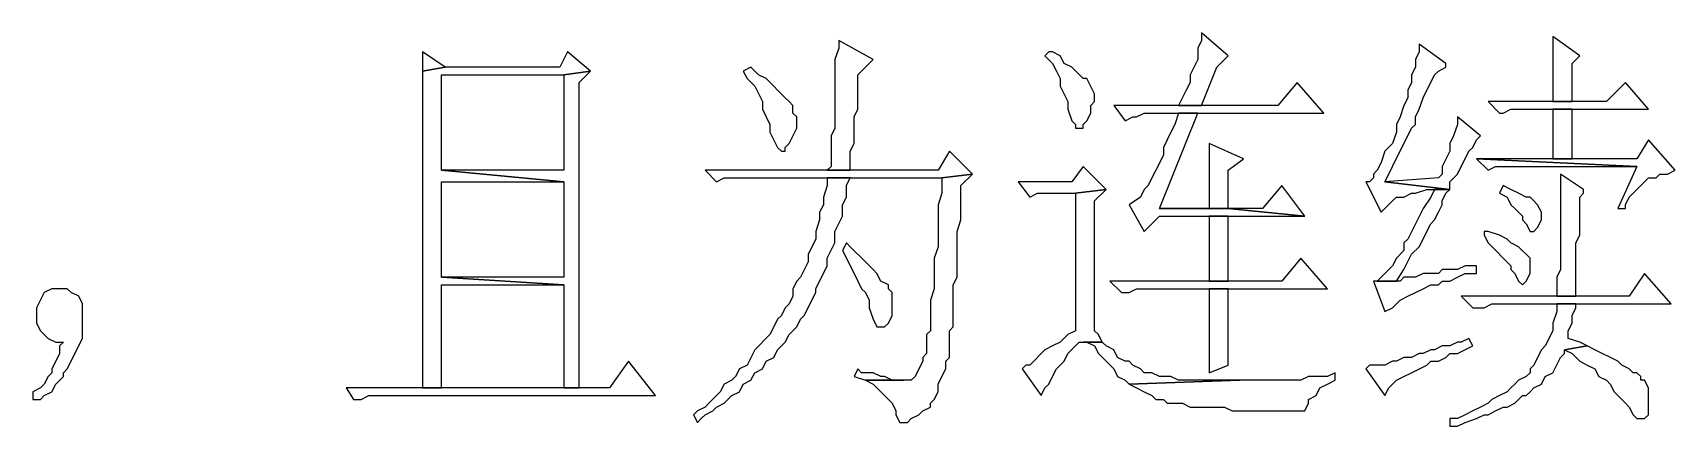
# Model space of a CAD drawing. Extents: x -15.4 to 0.8, y 0.3 to 11.8.
# Drawn here: x -0.8788 to -0.5204, y 10.2244 to 10.3102 of the extents above; entities that cross this region are included whole.
import ezdxf

# ---------------------------------------------------------------- set-up
doc = ezdxf.new("R2010")
doc.units = 0
doc.header["$MEASUREMENT"] = 0
doc.linetypes.add('AUSGEZOGEN', pattern=[0])
doc.layers.get('0').update_dxf_attribs({"linetype": 'AUSGEZOGEN'})

msp = doc.modelspace()

# ---------------------------------------------------------------- linework, layer by layer
for points in [[(-0.62378, 10.31023), (-0.62378, 10.30856), (-0.62378, 10.30856), (-0.62461, 10.3069), (-0.62461, 10.3069), (-0.62461, 10.3044), (-0.62461, 10.3044), (-0.62628, 10.30106), (-0.62628, 10.30106), (-0.62628, 10.2994), (-0.62628, 10.2994), (-0.62711, 10.29773), (-0.62711, 10.29773), (-0.62878, 10.2944), (-0.62878, 10.2944), (-0.62378, 10.2944), (-0.62378, 10.2944), (-0.62045, 10.30273), (-0.62045, 10.30273), (-0.61795, 10.30523), (-0.62378, 10.31023)], [(-0.54711, 10.3094), (-0.54711, 10.29523), (-0.54711, 10.29523), (-0.54295, 10.29523), (-0.54295, 10.29523), (-0.54295, 10.30356), (-0.54295, 10.30356), (-0.54128, 10.30523), (-0.54711, 10.3094)], [(-0.79378, 10.30606), (-0.79378, 10.3019), (-0.79378, 10.3019), (-0.78878, 10.30273), (-0.79378, 10.30606)], [(-0.76211, 10.30606), (-0.76378, 10.30273), (-0.76378, 10.30273), (-0.78878, 10.30273), (-0.78878, 10.30273), (-0.79378, 10.3019), (-0.79378, 10.3019), (-0.79378, 10.23273), (-0.79378, 10.23273), (-0.78961, 10.23273), (-0.78961, 10.23273), (-0.78961, 10.25523), (-0.78961, 10.25523), (-0.76295, 10.25523), (-0.76295, 10.25523), (-0.78961, 10.2569), (-0.78961, 10.2569), (-0.78961, 10.27773), (-0.78961, 10.27773), (-0.76295, 10.27773), (-0.76295, 10.27773), (-0.78961, 10.28023), (-0.78961, 10.28023), (-0.78961, 10.30106), (-0.78961, 10.30106), (-0.76295, 10.30106), (-0.76295, 10.30106), (-0.75711, 10.3019), (-0.76211, 10.30606)], [(-0.70295, 10.30856), (-0.70295, 10.3069), (-0.70295, 10.3069), (-0.70378, 10.3044), (-0.70378, 10.3044), (-0.70378, 10.2894), (-0.70378, 10.2894), (-0.70461, 10.28773), (-0.70461, 10.28773), (-0.70461, 10.28106), (-0.70461, 10.28106), (-0.70545, 10.28023), (-0.70545, 10.28023), (-0.70045, 10.28023), (-0.70045, 10.28023), (-0.70045, 10.2844), (-0.70045, 10.2844), (-0.69961, 10.28606), (-0.69961, 10.28606), (-0.69961, 10.2919), (-0.69961, 10.2919), (-0.69878, 10.29356), (-0.69878, 10.29356), (-0.69878, 10.30106), (-0.69878, 10.30106), (-0.69545, 10.3044), (-0.70295, 10.30856)], [(-0.65711, 10.30606), (-0.65795, 10.30523), (-0.65795, 10.30523), (-0.65628, 10.30356), (-0.65628, 10.30356), (-0.65545, 10.3019), (-0.65545, 10.3019), (-0.65461, 10.30023), (-0.65461, 10.30023), (-0.65461, 10.29856), (-0.65461, 10.29856), (-0.65295, 10.29523), (-0.65295, 10.29523), (-0.65295, 10.29356), (-0.65295, 10.29356), (-0.65211, 10.29106), (-0.65211, 10.29106), (-0.65128, 10.29023), (-0.65128, 10.29023), (-0.65128, 10.2894), (-0.65128, 10.2894), (-0.64961, 10.2894), (-0.64961, 10.2894), (-0.64961, 10.29023), (-0.64961, 10.29023), (-0.64878, 10.29106), (-0.64878, 10.29106), (-0.64795, 10.29273), (-0.64795, 10.29273), (-0.64795, 10.2944), (-0.64795, 10.2944), (-0.64711, 10.29523), (-0.64711, 10.29523), (-0.64711, 10.2969), (-0.64711, 10.2969), (-0.64878, 10.30023), (-0.64878, 10.30023), (-0.64961, 10.30023), (-0.64961, 10.30023), (-0.65211, 10.30273), (-0.65211, 10.30273), (-0.65378, 10.30356), (-0.65378, 10.30356), (-0.65461, 10.30523), (-0.65461, 10.30523), (-0.65628, 10.30606), (-0.65711, 10.30606)], [(-0.57628, 10.30773), (-0.57628, 10.30606), (-0.57628, 10.30606), (-0.57711, 10.3044), (-0.57711, 10.3044), (-0.57711, 10.30273), (-0.57711, 10.30273), (-0.57795, 10.30106), (-0.57795, 10.30106), (-0.57795, 10.2994), (-0.57795, 10.2994), (-0.57878, 10.29773), (-0.57878, 10.29773), (-0.57878, 10.29606), (-0.57878, 10.29606), (-0.57961, 10.2944), (-0.57961, 10.2944), (-0.58045, 10.2919), (-0.58045, 10.2919), (-0.58128, 10.29023), (-0.58128, 10.29023), (-0.58128, 10.28856), (-0.58128, 10.28856), (-0.58211, 10.28606), (-0.58211, 10.28606), (-0.58378, 10.2844), (-0.58378, 10.2844), (-0.58461, 10.2819), (-0.58461, 10.2819), (-0.58545, 10.28023), (-0.58545, 10.28023), (-0.58628, 10.2794), (-0.58628, 10.2794), (-0.58628, 10.27856), (-0.58628, 10.27856), (-0.58711, 10.27773), (-0.58711, 10.27773), (-0.58795, 10.27773), (-0.58795, 10.27773), (-0.58461, 10.27106), (-0.58461, 10.27106), (-0.58378, 10.2719), (-0.58378, 10.2719), (-0.58211, 10.27356), (-0.58211, 10.27356), (-0.58128, 10.2744), (-0.58128, 10.2744), (-0.57961, 10.2744), (-0.57961, 10.2744), (-0.57795, 10.27523), (-0.57795, 10.27523), (-0.57711, 10.27523), (-0.57711, 10.27523), (-0.57461, 10.27606), (-0.57461, 10.27606), (-0.56961, 10.27606), (-0.56961, 10.27606), (-0.58378, 10.27773), (-0.58378, 10.27773), (-0.58295, 10.2794), (-0.58295, 10.2794), (-0.58211, 10.28106), (-0.58211, 10.28106), (-0.57795, 10.2894), (-0.57795, 10.2894), (-0.57711, 10.29023), (-0.57711, 10.29023), (-0.57711, 10.2919), (-0.57711, 10.2919), (-0.57628, 10.29356), (-0.57628, 10.29356), (-0.57545, 10.29606), (-0.57545, 10.29606), (-0.57461, 10.29773), (-0.57461, 10.29773), (-0.57378, 10.2994), (-0.57378, 10.2994), (-0.57295, 10.30106), (-0.57295, 10.30106), (-0.57211, 10.3019), (-0.57211, 10.3019), (-0.57045, 10.30273), (-0.57045, 10.30273), (-0.57045, 10.30356), (-0.57628, 10.30773)], [(-0.72211, 10.30273), (-0.72378, 10.3019), (-0.72378, 10.3019), (-0.72295, 10.30023), (-0.72295, 10.30023), (-0.72128, 10.29856), (-0.72128, 10.29856), (-0.71961, 10.29523), (-0.71961, 10.29523), (-0.71961, 10.29356), (-0.71961, 10.29356), (-0.71795, 10.29023), (-0.71795, 10.29023), (-0.71795, 10.28856), (-0.71795, 10.28856), (-0.71628, 10.28523), (-0.71628, 10.28523), (-0.71545, 10.2844), (-0.71545, 10.2844), (-0.71461, 10.2844), (-0.71461, 10.2844), (-0.71461, 10.28523), (-0.71461, 10.28523), (-0.71378, 10.28606), (-0.71378, 10.28606), (-0.71211, 10.2894), (-0.71211, 10.2894), (-0.71211, 10.2919), (-0.71211, 10.2919), (-0.71295, 10.29273), (-0.71295, 10.29273), (-0.71295, 10.2944), (-0.71295, 10.2944), (-0.71378, 10.29523), (-0.71378, 10.29523), (-0.71461, 10.29606), (-0.71461, 10.29606), (-0.71628, 10.29773), (-0.71628, 10.29773), (-0.71711, 10.29856), (-0.71711, 10.29856), (-0.71878, 10.30023), (-0.71878, 10.30023), (-0.72045, 10.30106), (-0.72211, 10.30273)], [(-0.75711, 10.3019), (-0.76295, 10.30106), (-0.76295, 10.30106), (-0.76295, 10.28023), (-0.76295, 10.28023), (-0.78961, 10.28023), (-0.78961, 10.28023), (-0.76295, 10.27773), (-0.76295, 10.27773), (-0.76295, 10.2569), (-0.76295, 10.2569), (-0.78961, 10.2569), (-0.78961, 10.2569), (-0.76295, 10.25523), (-0.76295, 10.25523), (-0.76295, 10.23273), (-0.76295, 10.23273), (-0.75961, 10.23273), (-0.75961, 10.23273), (-0.75961, 10.2994), (-0.75711, 10.3019)], [(-0.60295, 10.2994), (-0.60711, 10.2944), (-0.60711, 10.2944), (-0.64295, 10.2944), (-0.64295, 10.2944), (-0.64045, 10.29106), (-0.64045, 10.29106), (-0.63878, 10.2919), (-0.63878, 10.2919), (-0.63795, 10.2919), (-0.63795, 10.2919), (-0.63628, 10.29273), (-0.63628, 10.29273), (-0.59711, 10.29273), (-0.60295, 10.2994)], [(-0.53128, 10.2994), (-0.53545, 10.29523), (-0.53545, 10.29523), (-0.56128, 10.29523), (-0.56128, 10.29523), (-0.55878, 10.29273), (-0.55878, 10.29273), (-0.55795, 10.29273), (-0.55795, 10.29273), (-0.55628, 10.29356), (-0.55628, 10.29356), (-0.52628, 10.29356), (-0.53128, 10.2994)], [(-0.62461, 10.29273), (-0.62878, 10.29273), (-0.62878, 10.29273), (-0.62961, 10.29023), (-0.62961, 10.29023), (-0.63045, 10.28856), (-0.63045, 10.28856), (-0.63128, 10.2869), (-0.63128, 10.2869), (-0.63211, 10.28523), (-0.63211, 10.28523), (-0.63211, 10.28356), (-0.63211, 10.28356), (-0.63378, 10.28023), (-0.63378, 10.28023), (-0.63461, 10.27856), (-0.63461, 10.27856), (-0.63545, 10.2769), (-0.63545, 10.2769), (-0.63628, 10.27606), (-0.63628, 10.27606), (-0.63711, 10.2744), (-0.63711, 10.2744), (-0.63961, 10.27273), (-0.63961, 10.27273), (-0.63628, 10.2669), (-0.63628, 10.2669), (-0.63295, 10.27023), (-0.63295, 10.27023), (-0.60128, 10.27023), (-0.60128, 10.27023), (-0.61795, 10.2719), (-0.61795, 10.2719), (-0.63295, 10.2719), (-0.62461, 10.29273)], [(-0.56795, 10.2919), (-0.56795, 10.29023), (-0.56795, 10.29023), (-0.56878, 10.28773), (-0.56878, 10.28773), (-0.56961, 10.28606), (-0.56961, 10.28606), (-0.56961, 10.2844), (-0.56961, 10.2844), (-0.57128, 10.28106), (-0.57128, 10.28106), (-0.57128, 10.2794), (-0.57128, 10.2794), (-0.57211, 10.27856), (-0.57211, 10.27856), (-0.58378, 10.27773), (-0.58378, 10.27773), (-0.56961, 10.27606), (-0.56961, 10.27606), (-0.56961, 10.27773), (-0.56961, 10.27773), (-0.56795, 10.2794), (-0.56795, 10.2794), (-0.56545, 10.2844), (-0.56545, 10.2844), (-0.56461, 10.28523), (-0.56461, 10.28523), (-0.56378, 10.2869), (-0.56378, 10.2869), (-0.56295, 10.28773), (-0.56795, 10.2919)], [(-0.54295, 10.28273), (-0.54295, 10.29356), (-0.54295, 10.29356), (-0.54711, 10.29356), (-0.54711, 10.29356), (-0.54711, 10.28273), (-0.54711, 10.28273), (-0.54295, 10.28273), (-0.54295, 10.28273)], [(-0.67878, 10.2844), (-0.68128, 10.28023), (-0.68128, 10.28023), (-0.73211, 10.28023), (-0.73211, 10.28023), (-0.72961, 10.27773), (-0.72961, 10.27773), (-0.72795, 10.27856), (-0.72795, 10.27856), (-0.68045, 10.27856), (-0.68045, 10.27856), (-0.67378, 10.2794), (-0.67878, 10.2844)], [(-0.62211, 10.28606), (-0.62211, 10.2719), (-0.62211, 10.2719), (-0.63295, 10.2719), (-0.63295, 10.2719), (-0.61795, 10.2719), (-0.61795, 10.2719), (-0.61795, 10.28023), (-0.61795, 10.28023), (-0.61461, 10.28273), (-0.62211, 10.28606)], [(-0.52628, 10.2869), (-0.52878, 10.28273), (-0.52878, 10.28273), (-0.56378, 10.28273), (-0.56378, 10.28273), (-0.52878, 10.28106), (-0.52878, 10.28106), (-0.53295, 10.2719), (-0.53295, 10.2719), (-0.53128, 10.2719), (-0.53128, 10.2719), (-0.53128, 10.27273), (-0.53128, 10.27273), (-0.53045, 10.2744), (-0.53045, 10.2744), (-0.52878, 10.27606), (-0.52878, 10.27606), (-0.52795, 10.2769), (-0.52795, 10.2769), (-0.52711, 10.27773), (-0.52711, 10.27773), (-0.52628, 10.27856), (-0.52628, 10.27856), (-0.52461, 10.27856), (-0.52461, 10.27856), (-0.52378, 10.2794), (-0.52378, 10.2794), (-0.52211, 10.2794), (-0.52211, 10.2794), (-0.52045, 10.28023), (-0.52628, 10.2869)], [(-0.64961, 10.28106), (-0.65211, 10.27773), (-0.65211, 10.27773), (-0.66378, 10.27773), (-0.66378, 10.27773), (-0.66128, 10.2744), (-0.66128, 10.2744), (-0.65961, 10.27523), (-0.65961, 10.27523), (-0.65128, 10.27523), (-0.65128, 10.27523), (-0.64461, 10.27606), (-0.64961, 10.28106)], [(-0.56378, 10.28273), (-0.56128, 10.28023), (-0.56128, 10.28023), (-0.55961, 10.28106), (-0.55961, 10.28106), (-0.52878, 10.28106), (-0.56378, 10.28273)], [(-0.70045, 10.27856), (-0.70545, 10.27856), (-0.70545, 10.27856), (-0.70545, 10.2769), (-0.70545, 10.2769), (-0.70628, 10.2744), (-0.70628, 10.2744), (-0.70628, 10.27273), (-0.70628, 10.27273), (-0.70711, 10.27106), (-0.70711, 10.27106), (-0.70711, 10.2694), (-0.70711, 10.2694), (-0.70795, 10.2669), (-0.70795, 10.2669), (-0.70795, 10.26523), (-0.70795, 10.26523), (-0.70961, 10.2619), (-0.70961, 10.2619), (-0.70961, 10.26023), (-0.70961, 10.26023), (-0.71128, 10.2569), (-0.71128, 10.2569), (-0.71211, 10.25606), (-0.71211, 10.25606), (-0.71295, 10.2544), (-0.71295, 10.2544), (-0.71295, 10.25273), (-0.71295, 10.25273), (-0.71378, 10.25106), (-0.71378, 10.25106), (-0.71461, 10.25023), (-0.71461, 10.25023), (-0.71545, 10.24856), (-0.71545, 10.24856), (-0.71628, 10.24773), (-0.71628, 10.24773), (-0.71711, 10.24606), (-0.71711, 10.24606), (-0.71795, 10.2444), (-0.71795, 10.2444), (-0.72128, 10.24106), (-0.72128, 10.24106), (-0.72295, 10.23773), (-0.72295, 10.23773), (-0.72461, 10.2369), (-0.72461, 10.2369), (-0.72545, 10.23523), (-0.72545, 10.23523), (-0.72628, 10.2344), (-0.72628, 10.2344), (-0.72795, 10.23356), (-0.72795, 10.23356), (-0.72878, 10.2319), (-0.72878, 10.2319), (-0.72961, 10.23106), (-0.72961, 10.23106), (-0.73128, 10.2294), (-0.73128, 10.2294), (-0.73211, 10.22856), (-0.73211, 10.22856), (-0.73378, 10.22773), (-0.73378, 10.22773), (-0.73461, 10.2269), (-0.73461, 10.2269), (-0.73378, 10.22523), (-0.73378, 10.22523), (-0.73295, 10.22606), (-0.73295, 10.22606), (-0.73211, 10.2269), (-0.73211, 10.2269), (-0.73045, 10.22773), (-0.73045, 10.22773), (-0.72961, 10.22856), (-0.72961, 10.22856), (-0.72795, 10.2294), (-0.72795, 10.2294), (-0.72711, 10.23023), (-0.72711, 10.23023), (-0.72628, 10.23106), (-0.72628, 10.23106), (-0.72461, 10.2319), (-0.72461, 10.2319), (-0.72378, 10.23356), (-0.72378, 10.23356), (-0.72211, 10.2344), (-0.72211, 10.2344), (-0.72128, 10.23606), (-0.72128, 10.23606), (-0.71961, 10.2369), (-0.71961, 10.2369), (-0.71878, 10.23856), (-0.71878, 10.23856), (-0.71711, 10.2394), (-0.71711, 10.2394), (-0.71628, 10.24106), (-0.71628, 10.24106), (-0.71461, 10.24273), (-0.71461, 10.24273), (-0.71378, 10.2444), (-0.71378, 10.2444), (-0.71211, 10.24606), (-0.71211, 10.24606), (-0.71128, 10.24773), (-0.71128, 10.24773), (-0.71045, 10.24856), (-0.71045, 10.24856), (-0.70795, 10.25356), (-0.70795, 10.25356), (-0.70795, 10.2544), (-0.70795, 10.2544), (-0.70711, 10.25606), (-0.70711, 10.25606), (-0.70628, 10.25773), (-0.70628, 10.25773), (-0.70545, 10.2594), (-0.70545, 10.2594), (-0.70545, 10.26106), (-0.70545, 10.26106), (-0.70378, 10.2644), (-0.70378, 10.2644), (-0.70378, 10.2669), (-0.70378, 10.2669), (-0.70211, 10.27023), (-0.70211, 10.27023), (-0.70211, 10.27273), (-0.70211, 10.27273), (-0.70128, 10.2744), (-0.70128, 10.2744), (-0.70128, 10.2769), (-0.70128, 10.2769), (-0.70045, 10.27856), (-0.70045, 10.27856)], [(-0.67378, 10.2794), (-0.68045, 10.27856), (-0.68045, 10.27856), (-0.68045, 10.27523), (-0.68045, 10.27523), (-0.68128, 10.27273), (-0.68128, 10.27273), (-0.68128, 10.26356), (-0.68128, 10.26356), (-0.68211, 10.26106), (-0.68211, 10.26106), (-0.68211, 10.2544), (-0.68211, 10.2544), (-0.68295, 10.2519), (-0.68295, 10.2519), (-0.68295, 10.24523), (-0.68295, 10.24523), (-0.68378, 10.2444), (-0.68378, 10.2444), (-0.68378, 10.24023), (-0.68378, 10.24023), (-0.68461, 10.2394), (-0.68461, 10.2394), (-0.68461, 10.23856), (-0.68461, 10.23856), (-0.68545, 10.2369), (-0.68545, 10.2369), (-0.68628, 10.23523), (-0.68628, 10.23523), (-0.68711, 10.2344), (-0.68711, 10.2344), (-0.69711, 10.2344), (-0.69711, 10.2344), (-0.69545, 10.23356), (-0.69545, 10.23356), (-0.69461, 10.23273), (-0.69461, 10.23273), (-0.69295, 10.23106), (-0.69295, 10.23106), (-0.69211, 10.23023), (-0.69211, 10.23023), (-0.69128, 10.2294), (-0.69128, 10.2294), (-0.69045, 10.22773), (-0.69045, 10.22773), (-0.69045, 10.2269), (-0.69045, 10.2269), (-0.68961, 10.22523), (-0.68961, 10.22523), (-0.68795, 10.22523), (-0.68795, 10.22523), (-0.68711, 10.22606), (-0.68711, 10.22606), (-0.68545, 10.2269), (-0.68545, 10.2269), (-0.68461, 10.22773), (-0.68461, 10.22773), (-0.68295, 10.22856), (-0.68295, 10.22856), (-0.68295, 10.2294), (-0.68295, 10.2294), (-0.68211, 10.23023), (-0.68211, 10.23023), (-0.68128, 10.2319), (-0.68128, 10.2319), (-0.68128, 10.23356), (-0.68128, 10.23356), (-0.68045, 10.23523), (-0.68045, 10.23523), (-0.67961, 10.2369), (-0.67961, 10.2369), (-0.67961, 10.23856), (-0.67961, 10.23856), (-0.67878, 10.2394), (-0.67878, 10.2394), (-0.67878, 10.24523), (-0.67878, 10.24523), (-0.67795, 10.24606), (-0.67795, 10.24606), (-0.67795, 10.25523), (-0.67795, 10.25523), (-0.67711, 10.2569), (-0.67711, 10.2569), (-0.67711, 10.2669), (-0.67711, 10.2669), (-0.67628, 10.2694), (-0.67628, 10.2694), (-0.67628, 10.2769), (-0.67378, 10.2794)], [(-0.54545, 10.2794), (-0.54545, 10.25856), (-0.54545, 10.25856), (-0.54628, 10.2569), (-0.54628, 10.2569), (-0.54628, 10.25273), (-0.54628, 10.25273), (-0.54211, 10.25273), (-0.54211, 10.25273), (-0.54211, 10.2644), (-0.54211, 10.2644), (-0.54128, 10.26606), (-0.54128, 10.26606), (-0.54128, 10.2744), (-0.54128, 10.2744), (-0.54045, 10.27523), (-0.54045, 10.27523), (-0.54045, 10.27606), (-0.54545, 10.2794)], [(-0.64461, 10.27606), (-0.65128, 10.27523), (-0.65128, 10.27523), (-0.65128, 10.24523), (-0.65128, 10.24523), (-0.65295, 10.2444), (-0.65295, 10.2444), (-0.65461, 10.24273), (-0.65461, 10.24273), (-0.65628, 10.2419), (-0.65628, 10.2419), (-0.65795, 10.24106), (-0.65795, 10.24106), (-0.66128, 10.23773), (-0.66128, 10.23773), (-0.66211, 10.23773), (-0.66211, 10.23773), (-0.66295, 10.2369), (-0.66295, 10.2369), (-0.65878, 10.23106), (-0.65878, 10.23106), (-0.65795, 10.23273), (-0.65795, 10.23273), (-0.65711, 10.23356), (-0.65711, 10.23356), (-0.65628, 10.23523), (-0.65628, 10.23523), (-0.65545, 10.2369), (-0.65545, 10.2369), (-0.65378, 10.23856), (-0.65378, 10.23856), (-0.65295, 10.24023), (-0.65295, 10.24023), (-0.65045, 10.24273), (-0.65045, 10.24273), (-0.64545, 10.24273), (-0.64545, 10.24273), (-0.64628, 10.2444), (-0.64628, 10.2444), (-0.64711, 10.24523), (-0.64711, 10.24523), (-0.64711, 10.27356), (-0.64461, 10.27606)], [(-0.60628, 10.2769), (-0.61045, 10.2719), (-0.61045, 10.2719), (-0.61795, 10.2719), (-0.61795, 10.2719), (-0.60128, 10.27023), (-0.60628, 10.2769)], [(-0.56961, 10.27606), (-0.57295, 10.27606), (-0.57295, 10.27606), (-0.57378, 10.2744), (-0.57378, 10.2744), (-0.57545, 10.2719), (-0.57545, 10.2719), (-0.57878, 10.26523), (-0.57878, 10.26523), (-0.57961, 10.2644), (-0.57961, 10.2644), (-0.57961, 10.26273), (-0.57961, 10.26273), (-0.58128, 10.26106), (-0.58128, 10.26106), (-0.58211, 10.2594), (-0.58211, 10.2594), (-0.58378, 10.25773), (-0.58378, 10.25773), (-0.58461, 10.2569), (-0.58461, 10.2569), (-0.58545, 10.25606), (-0.58545, 10.25606), (-0.58128, 10.25606), (-0.58128, 10.25606), (-0.57961, 10.25856), (-0.57961, 10.25856), (-0.57795, 10.2619), (-0.57795, 10.2619), (-0.57628, 10.26356), (-0.57628, 10.26356), (-0.57378, 10.26856), (-0.57378, 10.26856), (-0.57295, 10.2694), (-0.57295, 10.2694), (-0.57211, 10.27106), (-0.57211, 10.27106), (-0.57128, 10.27273), (-0.57128, 10.27273), (-0.57128, 10.27356), (-0.57128, 10.27356), (-0.57045, 10.27523), (-0.56961, 10.27606)], [(-0.55795, 10.2769), (-0.55878, 10.27523), (-0.55878, 10.27523), (-0.55711, 10.2744), (-0.55711, 10.2744), (-0.55628, 10.27273), (-0.55628, 10.27273), (-0.55545, 10.2719), (-0.55545, 10.2719), (-0.55378, 10.27023), (-0.55378, 10.27023), (-0.55378, 10.2694), (-0.55378, 10.2694), (-0.55295, 10.26856), (-0.55295, 10.26856), (-0.55211, 10.2669), (-0.55211, 10.2669), (-0.55128, 10.2669), (-0.55128, 10.2669), (-0.55045, 10.26773), (-0.55045, 10.26773), (-0.54961, 10.2694), (-0.54961, 10.2694), (-0.54961, 10.27106), (-0.54961, 10.27106), (-0.55045, 10.27273), (-0.55045, 10.27273), (-0.55128, 10.27356), (-0.55128, 10.27356), (-0.55211, 10.2744), (-0.55211, 10.2744), (-0.55295, 10.2744), (-0.55295, 10.2744), (-0.55461, 10.27523), (-0.55461, 10.27523), (-0.55628, 10.27606), (-0.55795, 10.2769)], [(-0.61795, 10.25606), (-0.61795, 10.27023), (-0.61795, 10.27023), (-0.62211, 10.27023), (-0.62211, 10.27023), (-0.62211, 10.25606), (-0.62211, 10.25606), (-0.61795, 10.25606), (-0.61795, 10.25606)], [(-0.56211, 10.2669), (-0.56211, 10.26606), (-0.56211, 10.26606), (-0.56128, 10.2644), (-0.56128, 10.2644), (-0.55628, 10.2594), (-0.55628, 10.2594), (-0.55628, 10.25856), (-0.55628, 10.25856), (-0.55545, 10.25773), (-0.55545, 10.25773), (-0.55461, 10.25606), (-0.55461, 10.25606), (-0.55378, 10.25523), (-0.55378, 10.25523), (-0.55295, 10.25606), (-0.55295, 10.25606), (-0.55211, 10.25773), (-0.55211, 10.25773), (-0.55211, 10.26106), (-0.55211, 10.26106), (-0.55461, 10.26356), (-0.55461, 10.26356), (-0.55628, 10.2644), (-0.55628, 10.2644), (-0.55711, 10.26523), (-0.55711, 10.26523), (-0.55878, 10.26606), (-0.55878, 10.26606), (-0.56128, 10.2669), (-0.56211, 10.2669)], [(-0.70128, 10.2644), (-0.70211, 10.26273), (-0.70211, 10.26273), (-0.69961, 10.25773), (-0.69961, 10.25773), (-0.69878, 10.25606), (-0.69878, 10.25606), (-0.69795, 10.2544), (-0.69795, 10.2544), (-0.69711, 10.25356), (-0.69711, 10.25356), (-0.69628, 10.2519), (-0.69628, 10.2519), (-0.69628, 10.25023), (-0.69628, 10.25023), (-0.69545, 10.24773), (-0.69545, 10.24773), (-0.69461, 10.24606), (-0.69461, 10.24606), (-0.69295, 10.24606), (-0.69295, 10.24606), (-0.69211, 10.2469), (-0.69211, 10.2469), (-0.69128, 10.24856), (-0.69128, 10.24856), (-0.69128, 10.25356), (-0.69128, 10.25356), (-0.69211, 10.2544), (-0.69211, 10.2544), (-0.69211, 10.25523), (-0.69211, 10.25523), (-0.69378, 10.25606), (-0.69378, 10.25606), (-0.69461, 10.25773), (-0.69461, 10.25773), (-0.69545, 10.25856), (-0.69545, 10.25856), (-0.69711, 10.26023), (-0.69711, 10.26023), (-0.70045, 10.26356), (-0.70128, 10.2644)], [(-0.60211, 10.26106), (-0.60628, 10.25606), (-0.60628, 10.25606), (-0.64378, 10.25606), (-0.64378, 10.25606), (-0.64128, 10.25356), (-0.64128, 10.25356), (-0.63961, 10.25356), (-0.63961, 10.25356), (-0.63795, 10.2544), (-0.63795, 10.2544), (-0.59628, 10.2544), (-0.60211, 10.26106)], [(-0.56378, 10.2594), (-0.56628, 10.2594), (-0.56628, 10.2594), (-0.56795, 10.25856), (-0.56795, 10.25856), (-0.57128, 10.25856), (-0.57128, 10.25856), (-0.57211, 10.25773), (-0.57211, 10.25773), (-0.57545, 10.25773), (-0.57545, 10.25773), (-0.57711, 10.2569), (-0.57711, 10.2569), (-0.57961, 10.2569), (-0.57961, 10.2569), (-0.58045, 10.25606), (-0.58045, 10.25606), (-0.58628, 10.25606), (-0.58628, 10.25606), (-0.58378, 10.2494), (-0.58378, 10.2494), (-0.58211, 10.25023), (-0.58211, 10.25023), (-0.58128, 10.25106), (-0.58128, 10.25106), (-0.58045, 10.2519), (-0.58045, 10.2519), (-0.57878, 10.25273), (-0.57878, 10.25273), (-0.57711, 10.25356), (-0.57711, 10.25356), (-0.57545, 10.2544), (-0.57545, 10.2544), (-0.57378, 10.25523), (-0.57378, 10.25523), (-0.57211, 10.25523), (-0.57211, 10.25523), (-0.57128, 10.25606), (-0.57128, 10.25606), (-0.56961, 10.25606), (-0.56961, 10.25606), (-0.56795, 10.2569), (-0.56795, 10.2569), (-0.56628, 10.25773), (-0.56628, 10.25773), (-0.56378, 10.25773), (-0.56378, 10.2594)], [(-0.52711, 10.25773), (-0.53045, 10.25273), (-0.53045, 10.25273), (-0.56711, 10.25273), (-0.56711, 10.25273), (-0.56461, 10.25023), (-0.56461, 10.25023), (-0.56211, 10.25023), (-0.56211, 10.25023), (-0.56045, 10.25106), (-0.56045, 10.25106), (-0.52128, 10.25106), (-0.52711, 10.25773)], [(-0.87295, 10.2544), (-0.87461, 10.2544), (-0.87461, 10.2544), (-0.87628, 10.25356), (-0.87628, 10.25356), (-0.87795, 10.25023), (-0.87795, 10.25023), (-0.87795, 10.2469), (-0.87795, 10.2469), (-0.87711, 10.24523), (-0.87711, 10.24523), (-0.87545, 10.24356), (-0.87545, 10.24356), (-0.87378, 10.24273), (-0.87378, 10.24273), (-0.87211, 10.24273), (-0.87211, 10.24273), (-0.87295, 10.2419), (-0.87295, 10.2419), (-0.87295, 10.24023), (-0.87295, 10.24023), (-0.87378, 10.23856), (-0.87378, 10.23856), (-0.87461, 10.2369), (-0.87461, 10.2369), (-0.87461, 10.23606), (-0.87461, 10.23606), (-0.87545, 10.23523), (-0.87545, 10.23523), (-0.87628, 10.23356), (-0.87628, 10.23356), (-0.87711, 10.23273), (-0.87711, 10.23273), (-0.87878, 10.2319), (-0.87878, 10.2319), (-0.87878, 10.23023), (-0.87878, 10.23023), (-0.87711, 10.23023), (-0.87711, 10.23023), (-0.87628, 10.23106), (-0.87628, 10.23106), (-0.87461, 10.2319), (-0.87461, 10.2319), (-0.87378, 10.23356), (-0.87378, 10.23356), (-0.87211, 10.23523), (-0.87211, 10.23523), (-0.87211, 10.23606), (-0.87211, 10.23606), (-0.87128, 10.2369), (-0.87128, 10.2369), (-0.86795, 10.24356), (-0.86795, 10.24356), (-0.86795, 10.25106), (-0.86795, 10.25106), (-0.86878, 10.25273), (-0.86878, 10.25273), (-0.87045, 10.25356), (-0.87045, 10.25356), (-0.87128, 10.2544), (-0.87128, 10.2544), (-0.87211, 10.2544), (-0.87295, 10.2544)], [(-0.61795, 10.2544), (-0.62211, 10.2544), (-0.62211, 10.2544), (-0.62211, 10.23606), (-0.62211, 10.23606), (-0.61795, 10.23773), (-0.61795, 10.23773), (-0.61795, 10.25273), (-0.61795, 10.2544)], [(-0.54211, 10.25106), (-0.54628, 10.25106), (-0.54628, 10.25106), (-0.54628, 10.2494), (-0.54628, 10.2494), (-0.54711, 10.2469), (-0.54711, 10.2469), (-0.54711, 10.24523), (-0.54711, 10.24523), (-0.54878, 10.2419), (-0.54878, 10.2419), (-0.54961, 10.24106), (-0.54961, 10.24106), (-0.55045, 10.2394), (-0.55045, 10.2394), (-0.55128, 10.23773), (-0.55128, 10.23773), (-0.55211, 10.2369), (-0.55211, 10.2369), (-0.55211, 10.23606), (-0.55211, 10.23606), (-0.55295, 10.23523), (-0.55295, 10.23523), (-0.55461, 10.2344), (-0.55461, 10.2344), (-0.55545, 10.23356), (-0.55545, 10.23356), (-0.55628, 10.23273), (-0.55628, 10.23273), (-0.55711, 10.2319), (-0.55711, 10.2319), (-0.55878, 10.23106), (-0.55878, 10.23106), (-0.56045, 10.23023), (-0.56045, 10.23023), (-0.56128, 10.2294), (-0.56128, 10.2294), (-0.56295, 10.22856), (-0.56295, 10.22856), (-0.56461, 10.22773), (-0.56461, 10.22773), (-0.56628, 10.2269), (-0.56628, 10.2269), (-0.56795, 10.22606), (-0.56795, 10.22606), (-0.56961, 10.22606), (-0.56961, 10.22606), (-0.56961, 10.2244), (-0.56961, 10.2244), (-0.56795, 10.2244), (-0.56795, 10.2244), (-0.56628, 10.22523), (-0.56628, 10.22523), (-0.56378, 10.22606), (-0.56378, 10.22606), (-0.56211, 10.2269), (-0.56211, 10.2269), (-0.56128, 10.2269), (-0.56128, 10.2269), (-0.55961, 10.22773), (-0.55961, 10.22773), (-0.55795, 10.22856), (-0.55795, 10.22856), (-0.55711, 10.22856), (-0.55711, 10.22856), (-0.55545, 10.2294), (-0.55545, 10.2294), (-0.55461, 10.23023), (-0.55461, 10.23023), (-0.55378, 10.23106), (-0.55378, 10.23106), (-0.55295, 10.23106), (-0.55295, 10.23106), (-0.55211, 10.2319), (-0.55211, 10.2319), (-0.55128, 10.23273), (-0.55128, 10.23273), (-0.54961, 10.23356), (-0.54961, 10.23356), (-0.54878, 10.23523), (-0.54878, 10.23523), (-0.54711, 10.23606), (-0.54711, 10.23606), (-0.54545, 10.2394), (-0.54545, 10.2394), (-0.54461, 10.24023), (-0.54461, 10.24023), (-0.54461, 10.24106), (-0.54461, 10.24106), (-0.53961, 10.2419), (-0.53961, 10.2419), (-0.54128, 10.24273), (-0.54128, 10.24273), (-0.54378, 10.24356), (-0.54378, 10.24356), (-0.54378, 10.24523), (-0.54378, 10.24523), (-0.54295, 10.2469), (-0.54295, 10.2469), (-0.54295, 10.24856), (-0.54295, 10.24856), (-0.54211, 10.25023), (-0.54211, 10.25106)], [(-0.64545, 10.24273), (-0.64961, 10.24273), (-0.64961, 10.24273), (-0.64878, 10.24273), (-0.64878, 10.24273), (-0.64711, 10.2419), (-0.64711, 10.2419), (-0.64628, 10.24023), (-0.64628, 10.24023), (-0.64461, 10.23856), (-0.64461, 10.23856), (-0.64295, 10.2369), (-0.64295, 10.2369), (-0.64211, 10.23523), (-0.64211, 10.23523), (-0.64045, 10.2344), (-0.64045, 10.2344), (-0.63961, 10.23356), (-0.63961, 10.23356), (-0.61545, 10.2344), (-0.61545, 10.2344), (-0.62878, 10.2344), (-0.62878, 10.2344), (-0.63045, 10.23523), (-0.63045, 10.23523), (-0.63295, 10.23523), (-0.63295, 10.23523), (-0.63461, 10.23606), (-0.63461, 10.23606), (-0.63628, 10.23606), (-0.63628, 10.23606), (-0.63711, 10.2369), (-0.63711, 10.2369), (-0.63878, 10.23773), (-0.63878, 10.23773), (-0.63961, 10.23856), (-0.63961, 10.23856), (-0.64045, 10.23856), (-0.64045, 10.23856), (-0.64211, 10.2394), (-0.64211, 10.2394), (-0.64295, 10.24106), (-0.64295, 10.24106), (-0.64461, 10.2419), (-0.64545, 10.24273)], [(-0.56545, 10.24356), (-0.56711, 10.24273), (-0.56711, 10.24273), (-0.56795, 10.24273), (-0.56795, 10.24273), (-0.56961, 10.2419), (-0.56961, 10.2419), (-0.57128, 10.2419), (-0.57128, 10.2419), (-0.57295, 10.24106), (-0.57295, 10.24106), (-0.57378, 10.24106), (-0.57378, 10.24106), (-0.57545, 10.24023), (-0.57545, 10.24023), (-0.57628, 10.24023), (-0.57628, 10.24023), (-0.57795, 10.2394), (-0.57795, 10.2394), (-0.57961, 10.2394), (-0.57961, 10.2394), (-0.58128, 10.23856), (-0.58128, 10.23856), (-0.58211, 10.23856), (-0.58211, 10.23856), (-0.58378, 10.23773), (-0.58378, 10.23773), (-0.58711, 10.23773), (-0.58711, 10.23773), (-0.58795, 10.2369), (-0.58795, 10.2369), (-0.58378, 10.23106), (-0.58378, 10.23106), (-0.58295, 10.23273), (-0.58295, 10.23273), (-0.58211, 10.23356), (-0.58211, 10.23356), (-0.58128, 10.2344), (-0.58128, 10.2344), (-0.57961, 10.23523), (-0.57961, 10.23523), (-0.57795, 10.23606), (-0.57795, 10.23606), (-0.57461, 10.23773), (-0.57461, 10.23773), (-0.57378, 10.23856), (-0.57378, 10.23856), (-0.57211, 10.23856), (-0.57211, 10.23856), (-0.57045, 10.2394), (-0.57045, 10.2394), (-0.56961, 10.24023), (-0.56961, 10.24023), (-0.56795, 10.24023), (-0.56795, 10.24023), (-0.56461, 10.2419), (-0.56545, 10.24356)], [(-0.53961, 10.2419), (-0.54461, 10.24106), (-0.54461, 10.24106), (-0.54295, 10.24023), (-0.54295, 10.24023), (-0.54128, 10.23856), (-0.54128, 10.23856), (-0.53961, 10.23773), (-0.53961, 10.23773), (-0.53795, 10.2369), (-0.53795, 10.2369), (-0.53711, 10.23523), (-0.53711, 10.23523), (-0.53545, 10.2344), (-0.53545, 10.2344), (-0.53461, 10.23356), (-0.53461, 10.23356), (-0.53378, 10.2319), (-0.53378, 10.2319), (-0.53295, 10.23106), (-0.53295, 10.23106), (-0.53211, 10.23023), (-0.53211, 10.23023), (-0.53128, 10.2294), (-0.53128, 10.2294), (-0.53045, 10.22856), (-0.53045, 10.22856), (-0.52961, 10.2269), (-0.52961, 10.2269), (-0.52878, 10.22606), (-0.52878, 10.22606), (-0.52711, 10.22606), (-0.52711, 10.22606), (-0.52628, 10.2269), (-0.52628, 10.2269), (-0.52628, 10.23273), (-0.52628, 10.23273), (-0.52711, 10.2344), (-0.52711, 10.2344), (-0.52795, 10.2344), (-0.52795, 10.2344), (-0.52795, 10.23523), (-0.52795, 10.23523), (-0.52878, 10.23606), (-0.52878, 10.23606), (-0.52961, 10.23606), (-0.52961, 10.23606), (-0.53045, 10.2369), (-0.53045, 10.2369), (-0.53211, 10.23773), (-0.53211, 10.23773), (-0.53295, 10.23856), (-0.53295, 10.23856), (-0.53795, 10.24106), (-0.53961, 10.2419)], [(-0.74878, 10.23856), (-0.75295, 10.23273), (-0.75295, 10.23273), (-0.81045, 10.23273), (-0.81045, 10.23273), (-0.80878, 10.23023), (-0.80878, 10.23023), (-0.80711, 10.23023), (-0.80711, 10.23023), (-0.80545, 10.23106), (-0.80545, 10.23106), (-0.74295, 10.23106), (-0.74878, 10.23856)], [(-0.69878, 10.2369), (-0.69961, 10.23523), (-0.69961, 10.23523), (-0.69711, 10.2344), (-0.69711, 10.2344), (-0.68878, 10.2344), (-0.68878, 10.2344), (-0.69128, 10.2344), (-0.69128, 10.2344), (-0.69295, 10.23523), (-0.69295, 10.23523), (-0.69378, 10.23523), (-0.69378, 10.23523), (-0.69545, 10.23606), (-0.69545, 10.23606), (-0.69795, 10.23606), (-0.69878, 10.2369)], [(-0.59461, 10.23606), (-0.59628, 10.23523), (-0.59628, 10.23523), (-0.60045, 10.23523), (-0.60045, 10.23523), (-0.60211, 10.2344), (-0.60211, 10.2344), (-0.61545, 10.2344), (-0.61545, 10.2344), (-0.63961, 10.23356), (-0.63961, 10.23356), (-0.63795, 10.23273), (-0.63795, 10.23273), (-0.63628, 10.2319), (-0.63628, 10.2319), (-0.63461, 10.23106), (-0.63461, 10.23106), (-0.63378, 10.23023), (-0.63378, 10.23023), (-0.63211, 10.23023), (-0.63211, 10.23023), (-0.63128, 10.2294), (-0.63128, 10.2294), (-0.62795, 10.2294), (-0.62795, 10.2294), (-0.62628, 10.22856), (-0.62628, 10.22856), (-0.61878, 10.22856), (-0.61878, 10.22856), (-0.61711, 10.22773), (-0.61711, 10.22773), (-0.60128, 10.22773), (-0.60128, 10.22773), (-0.60045, 10.2294), (-0.60045, 10.2294), (-0.60045, 10.23023), (-0.60045, 10.23023), (-0.59878, 10.23106), (-0.59878, 10.23106), (-0.59795, 10.23273), (-0.59795, 10.23273), (-0.59628, 10.23356), (-0.59628, 10.23356), (-0.59461, 10.2344), (-0.59461, 10.23606)]]:
    msp.add_lwpolyline(points)

doc.saveas('drawing.dxf')
